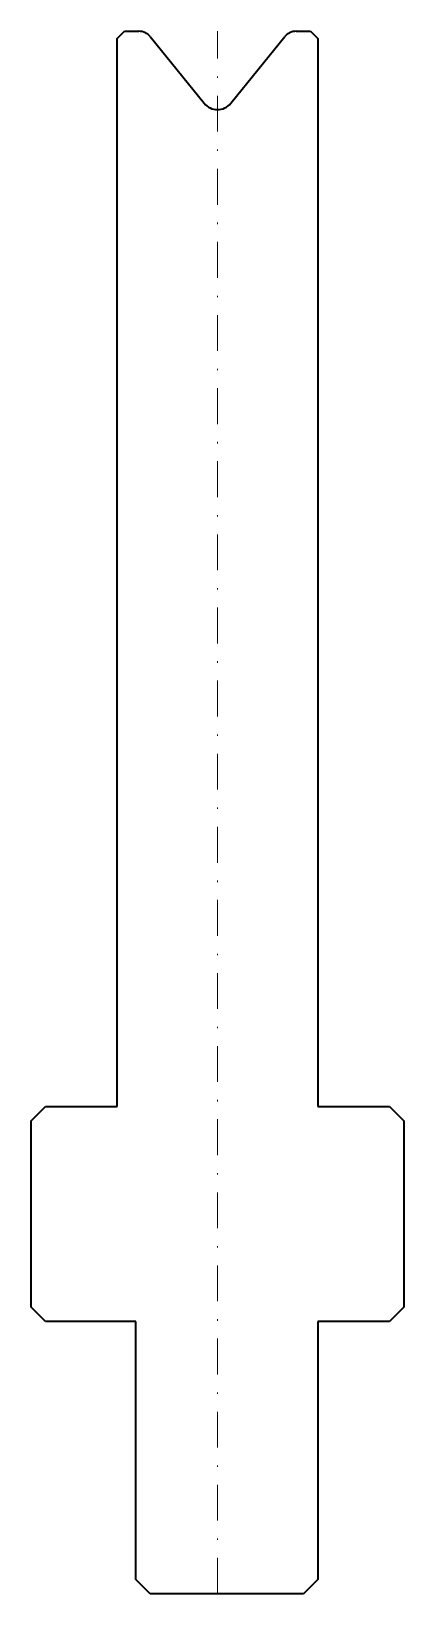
# Model space of a CAD drawing. Header units: millimetres. Extents: x -13 to 13, y -109 to 0.
import ezdxf

# ---------------------------------------------------------------- set-up
doc = ezdxf.new("R2010")
doc.units = ezdxf.units.MM
doc.header["$LTSCALE"] = 5
doc.linetypes.add('AUSGEZOGEN', pattern=[0])
doc.linetypes.add('DASHDOT', pattern=[1, 0.5, -0.25, 0, -0.25])
doc.layers.add('2', color=7, linetype='Continuous')

msp = doc.modelspace()

# ---------------------------------------------------------------- linework, layer by layer
at = {"layer": '2', "color": 7, "linetype": 'DASHDOT', "lineweight": 18}
msp.add_line((0, -109), (0, 0), dxfattribs=at)
at = {"layer": '2', "color": 7, "linetype": 'AUSGEZOGEN', "lineweight": 35}
for p, q in [((-7, -0.5), (-6.5, 0)), ((-7, -75), (-7, -0.5)), ((-6.5, 0), (-5.48, 0)), ((-4.7, -0.37), (-0.93, -5.02)), ((0.93, -5.02), (4.7, -0.37)), ((5.48, 0), (6.5, 0)), ((6.5, 0), (7, -0.5)), ((7, -0.5), (7, -75)), ((-13, -76), (-12, -75)), ((-12, -75), (-7, -75)), ((7, -75), (12, -75)), ((12, -75), (13, -76)), ((-13, -89), (-13, -76)), ((13, -76), (13, -89)), ((-12, -90), (-13, -89)), ((13, -89), (12, -90)), ((-5.7, -90), (-12, -90)), ((-5.7, -108), (-5.7, -90)), ((12, -90), (7, -90)), ((7, -90), (7, -108)), ((-4.7, -109), (-5.7, -108)), ((7, -108), (6, -109)), ((6, -109), (-4.7, -109))]:
    msp.add_line(p, q, dxfattribs=at)
for centre, radius, start, end in [((-5.48, -1), 1, 39, 90), ((5.48, -1), 1, 90, 141), ((0, -4.27), 1.2, 219, 321)]:
    msp.add_arc(centre, radius, start, end, dxfattribs=at)

doc.saveas('drawing.dxf')
